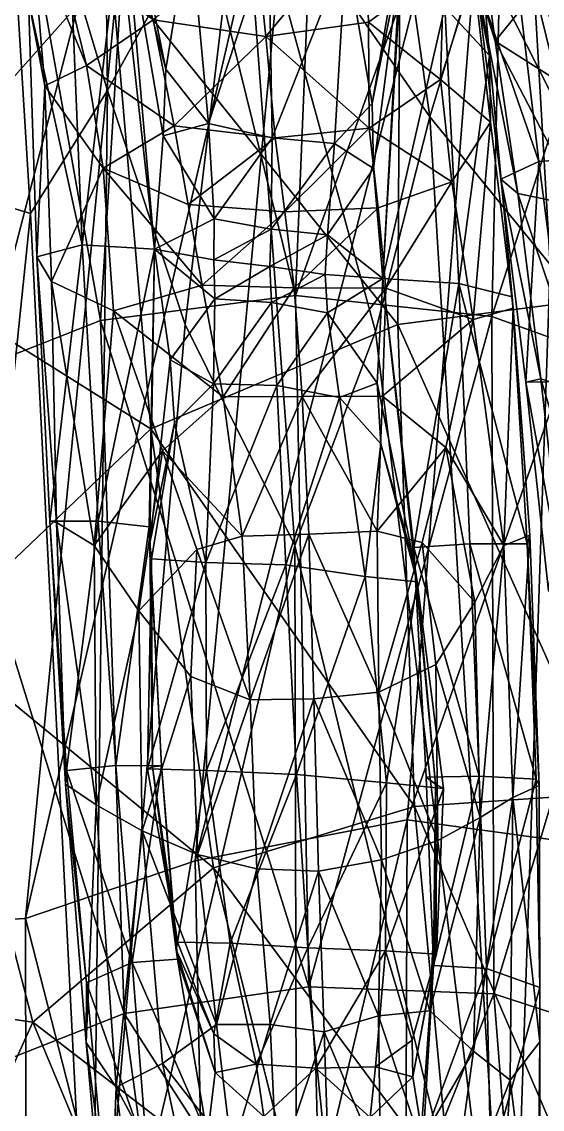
# Model space of a CAD drawing. Extents: x -76 to 76, y -20 to 79.
# Drawn here: x -4.966 to -3.699, y 7.162 to 9.809 of the extents above; entities that cross this region are included whole.
import ezdxf

# ---------------------------------------------------------------- set-up
doc = ezdxf.new("R2010")
doc.units = 0

msp = doc.modelspace()

# ---------------------------------------------------------------- linework, layer by layer
for points in [[(-4.6758, 10.6691, 7.9256), (-5.0403, 10.5749, 7.5936), (-4.774, 9.0815, 8.2781)], [(-4.6758, 10.6691, 7.9256), (-4.774, 9.0815, 8.2781), (-4.2997, 9.1424, 8.4617)], [(-4.2365, 10.6899, 8.1016), (-4.6758, 10.6691, 7.9256), (-4.2997, 9.1424, 8.4617)], [(-3.7874, 10.5748, 8.0402), (-4.2365, 10.6899, 8.1016), (-4.2997, 9.1424, 8.4617)], [(-4.2833, 10.5451, 11.6275), (-3.8091, 10.6488, 11.2158), (-4.5438, 7.7665, 9.8758)], [(-3.8091, 10.6488, 11.2158), (-4.0281, 7.8663, 9.645), (-4.5438, 7.7665, 9.8758)], [(-3.8091, 10.6488, 11.2158), (-3.0903, 10.5414, 10.9072), (-4.0281, 7.8663, 9.645)], [(-5.0403, 10.5749, 7.5936), (-5.1883, 8.9183, 7.9143), (-4.774, 9.0815, 8.2781)], [(-3.8218, 9.0913, 8.4442), (-3.7874, 10.5748, 8.0402), (-4.2997, 9.1424, 8.4617)], [(-3.7874, 10.5748, 8.0402), (-3.8218, 9.0913, 8.4442), (-3.3965, 10.4141, 7.8134)], [(-4.2833, 10.5451, 11.6275), (-4.5438, 7.7665, 9.8758), (-4.9567, 7.6259, 10.0731)], [(-4.6837, 10.4068, 12.0176), (-4.2833, 10.5451, 11.6275), (-4.9567, 7.6259, 10.0731)], [(-3.3193, 10.542, 18.0161), (-4.0428, 10.3559, 17.5687), (-3.4324, 9.1512, 17.9674)], [(-3.0903, 10.5414, 10.9072), (-3.3062, 7.7673, 9.5308), (-4.0281, 7.8663, 9.645)], [(-4.9446, 9.3423, 4.6142), (-5.2098, 9.4224, 4.921), (-5.0159, 10.5044, 4.6169)], [(-4.7569, 9.6411, 4.5134), (-4.9446, 9.3423, 4.6142), (-5.0159, 10.5044, 4.6169)], [(-4.7671, 10.4823, 4.5312), (-4.7569, 9.6411, 4.5134), (-5.0159, 10.5044, 4.6169)], [(-4.7569, 9.6411, 4.5134), (-4.7671, 10.4823, 4.5312), (-4.4285, 10.2396, 4.4965)], [(-5.1816, 10.4102, 12.2618), (-4.6837, 10.4068, 12.0176), (-5.4113, 7.6029, 10.0868)], [(-4.6837, 10.4068, 12.0176), (-4.9567, 7.6259, 10.0731), (-5.4113, 7.6029, 10.0868)], [(-3.8218, 9.0913, 8.4442), (-3.3696, 8.928, 8.2377), (-3.3965, 10.4141, 7.8134)], [(-3.6794, 9.2178, 4.4552), (-3.7445, 10.339, 4.3997), (-3.3534, 10.4089, 4.5674)], [(-4.0898, 10.3994, 4.4105), (-3.9726, 9.5776, 4.4178), (-4.4285, 10.2396, 4.4965)], [(-3.9726, 9.5776, 4.4178), (-4.0898, 10.3994, 4.4105), (-3.7445, 10.339, 4.3997)], [(-4.0428, 10.3559, 17.5687), (-4.7483, 9.9412, 17.0003), (-4.0507, 9.0715, 17.5236)], [(-4.0428, 10.3559, 17.5687), (-4.0507, 9.0715, 17.5236), (-3.4324, 9.1512, 17.9674)], [(-3.6794, 9.2178, 4.4552), (-3.9726, 9.5776, 4.4178), (-3.7445, 10.339, 4.3997)], [(-4.5682, 9.072, 4.4882), (-4.7569, 9.6411, 4.5134), (-4.4285, 10.2396, 4.4965)], [(-4.301, 8.5338, 4.4678), (-4.5682, 9.072, 4.4882), (-4.4285, 10.2396, 4.4965)], [(-3.9726, 9.5776, 4.4178), (-4.1052, 9.0544, 4.4587), (-4.4285, 10.2396, 4.4965)], [(-4.1052, 9.0544, 4.4587), (-4.301, 8.5338, 4.4678), (-4.4285, 10.2396, 4.4965)], [(-3.8275, 9.7269, 0.9328), (-3.9361, 9.8443, 0.6253), (-3.8706, 10.2156, 0.9964)], [(-3.8275, 9.7269, 0.9328), (-3.8706, 10.2156, 0.9964), (-3.8662, 9.9243, 1.5558)], [(-3.7789, 10.0713, 0.6356), (-3.6862, 10.2053, 0.476), (-3.548, 9.4802, 0.414)], [(-5.3548, 9.2595, 16.2104), (-4.7483, 9.9412, 17.0003), (-5.4349, 10.1623, 15.719)], [(-4.7283, 10.0331, 0.5109), (-4.714, 10.0719, 0.4174), (-4.6425, 9.2552, 0.4323)], [(-4.714, 10.0719, 0.4174), (-4.6939, 10.0816, 0.3584), (-4.6151, 9.6934, 0.347)], [(-4.714, 10.0719, 0.4174), (-4.6212, 9.5308, 0.3808), (-4.6425, 9.2552, 0.4323)], [(-4.6212, 9.5308, 0.3808), (-4.714, 10.0719, 0.4174), (-4.6151, 9.6934, 0.347)], [(-4.6939, 10.0816, 0.3584), (-4.557, 10.0518, 0.3026), (-4.6151, 9.6934, 0.347)], [(-4.1315, 10.0633, 2.4642), (-4.397, 10.0139, 2.5602), (-4.3721, 9.7727, 2.4605)], [(-4.122, 9.808, 2.3862), (-4.1315, 10.0633, 2.4642), (-4.3721, 9.7727, 2.4605)], [(-4.122, 9.808, 2.3862), (-3.9386, 9.9424, 2.1187), (-4.1315, 10.0633, 2.4642)], [(-3.7789, 10.0713, 0.6356), (-3.707, 9.4687, 0.5871), (-3.8595, 9.9098, 0.9481)], [(-3.707, 9.4687, 0.5871), (-3.7789, 10.0713, 0.6356), (-3.548, 9.4802, 0.414)], [(-4.8476, 9.976, 0.6702), (-4.7283, 10.0331, 0.5109), (-4.8185, 9.2656, 0.5995)], [(-4.7283, 10.0331, 0.5109), (-4.6425, 9.2552, 0.4323), (-4.8185, 9.2656, 0.5995)], [(-4.557, 10.0518, 0.3026), (-4.511, 9.5609, 0.3092), (-4.6151, 9.6934, 0.347)], [(-4.557, 10.0518, 0.3026), (-4.3644, 10.0093, 0.2707), (-4.511, 9.5609, 0.3092)], [(-3.814, 9.7614, 1.5034), (-3.8525, 10.052, 1.5559), (-3.8595, 9.9098, 0.9481)], [(-3.8525, 10.052, 1.5559), (-3.814, 9.7614, 1.5034), (-3.716, 9.8821, 2.0787)], [(-4.9099, 9.6527, 1.5412), (-4.9409, 10.0274, 1.6189), (-4.9491, 9.862, 0.984)], [(-4.9409, 10.0274, 1.6189), (-4.9099, 9.6527, 1.5412), (-4.8085, 9.7019, 2.1376)], [(-4.9409, 10.0274, 1.6189), (-4.8085, 9.7019, 2.1376), (-4.8755, 9.9771, 2.1618)], [(-4.6455, 9.8137, 2.4088), (-4.3721, 9.7727, 2.4605), (-4.397, 10.0139, 2.5602)], [(-4.3644, 10.0093, 0.2707), (-4.3563, 9.5261, 0.288), (-4.511, 9.5609, 0.3092)], [(-4.3644, 10.0093, 0.2707), (-4.1772, 9.9811, 0.2834), (-4.3563, 9.5261, 0.288)], [(-4.1772, 9.9811, 0.2834), (-4.2044, 9.5122, 0.2955), (-4.3563, 9.5261, 0.288)], [(-4.2044, 9.5122, 0.2955), (-4.1772, 9.9811, 0.2834), (-4.1133, 9.6094, 0.3232)], [(-4.1772, 9.9811, 0.2834), (-4.052, 9.9626, 0.3252), (-4.1133, 9.6094, 0.3232)], [(-4.8476, 9.976, 0.6702), (-4.8185, 9.2656, 0.5995), (-4.9491, 9.862, 0.984)], [(-4.6455, 9.8137, 2.4088), (-4.8755, 9.9771, 2.1618), (-4.8085, 9.7019, 2.1376)], [(-4.052, 9.9626, 0.3252), (-4.0452, 9.9495, 0.3808), (-4.1133, 9.6094, 0.3232)], [(-4.7483, 9.9412, 17.0003), (-5.3548, 9.2595, 16.2104), (-4.6517, 8.8181, 17.0413)], [(-4.7483, 9.9412, 17.0003), (-4.6517, 8.8181, 17.0413), (-4.0507, 9.0715, 17.5236)], [(-3.9386, 9.9424, 2.1187), (-4.122, 9.808, 2.3862), (-3.9469, 9.6682, 2.0865)], [(-4.0452, 9.9495, 0.3808), (-4.1096, 9.4515, 0.357), (-4.1133, 9.6094, 0.3232)], [(-4.1096, 9.4515, 0.357), (-4.0452, 9.9495, 0.3808), (-4.0869, 9.1842, 0.4093)], [(-4.0452, 9.9495, 0.3808), (-4.0442, 9.9179, 0.4731), (-4.0869, 9.1842, 0.4093)], [(-3.9386, 9.9424, 2.1187), (-3.9469, 9.6682, 2.0865), (-3.8662, 9.9243, 1.5558)], [(-4.0442, 9.9179, 0.4731), (-3.9361, 9.8443, 0.6253), (-4.0869, 9.1842, 0.4093)], [(-3.825, 9.5642, 1.4914), (-3.8662, 9.9243, 1.5558), (-3.9469, 9.6682, 2.0865)], [(-3.825, 9.5642, 1.4914), (-3.8275, 9.7269, 0.9328), (-3.8662, 9.9243, 1.5558)], [(-3.814, 9.7614, 1.5034), (-3.8595, 9.9098, 0.9481), (-3.7581, 9.3903, 1.3968)], [(-3.8595, 9.9098, 0.9481), (-3.8, 9.4254, 0.8769), (-3.7581, 9.3903, 1.3968)], [(-3.707, 9.4687, 0.5871), (-3.8, 9.4254, 0.8769), (-3.8595, 9.9098, 0.9481)], [(-3.814, 9.7614, 1.5034), (-3.6628, 9.6658, 2.0233), (-3.716, 9.8821, 2.0787)], [(-3.4913, 9.8602, 2.3089), (-3.716, 9.8821, 2.0787), (-3.6628, 9.6658, 2.0233)], [(-4.9099, 9.6527, 1.5412), (-4.9491, 9.862, 0.984), (-4.9291, 9.2366, 0.8861)], [(-4.8185, 9.2656, 0.5995), (-4.9291, 9.2366, 0.8861), (-4.9491, 9.862, 0.984)], [(-3.9361, 9.8443, 0.6253), (-3.9022, 9.1716, 0.569), (-4.0869, 9.1842, 0.4093)], [(-3.9361, 9.8443, 0.6253), (-3.8275, 9.7269, 0.9328), (-3.9022, 9.1716, 0.569)], [(-4.5947, 9.5557, 2.3575), (-4.6455, 9.8137, 2.4088), (-4.8085, 9.7019, 2.1376)], [(-4.6455, 9.8137, 2.4088), (-4.5947, 9.5557, 2.3575), (-4.3721, 9.7727, 2.4605)], [(-4.122, 9.808, 2.3862), (-4.3721, 9.7727, 2.4605), (-4.1204, 9.5493, 2.3292)], [(-4.122, 9.808, 2.3862), (-4.1204, 9.5493, 2.3292), (-3.9469, 9.6682, 2.0865)], [(-4.5947, 9.5557, 2.3575), (-4.3489, 9.5258, 2.3856), (-4.3721, 9.7727, 2.4605)], [(-4.3721, 9.7727, 2.4605), (-4.3489, 9.5258, 2.3856), (-4.1204, 9.5493, 2.3292)], [(-3.814, 9.7614, 1.5034), (-3.7581, 9.3903, 1.3968), (-3.6034, 9.3581, 1.9782)], [(-3.6628, 9.6658, 2.0233), (-3.814, 9.7614, 1.5034), (-3.6034, 9.3581, 1.9782)], [(-3.8275, 9.7269, 0.9328), (-3.7722, 9.139, 0.8526), (-3.9022, 9.1716, 0.569)], [(-3.825, 9.5642, 1.4914), (-3.7699, 9.1114, 1.3796), (-3.8275, 9.7269, 0.9328)], [(-3.7699, 9.1114, 1.3796), (-3.7722, 9.139, 0.8526), (-3.8275, 9.7269, 0.9328)], [(-4.9099, 9.6527, 1.5412), (-4.7678, 9.4521, 2.0654), (-4.8085, 9.7019, 2.1376)], [(-4.5947, 9.5557, 2.3575), (-4.8085, 9.7019, 2.1376), (-4.7678, 9.4521, 2.0654)], [(-4.6212, 9.5308, 0.3808), (-4.6151, 9.6934, 0.347), (-4.511, 9.5609, 0.3092)], [(-3.9187, 9.4193, 2.0251), (-3.9469, 9.6682, 2.0865), (-4.1204, 9.5493, 2.3292)], [(-3.9187, 9.4193, 2.0251), (-3.825, 9.5642, 1.4914), (-3.9469, 9.6682, 2.0865)], [(-4.9446, 9.3423, 4.6142), (-4.7569, 9.6411, 4.5134), (-4.7958, 6.424, 4.9905)], [(-4.8931, 9.1766, 1.4101), (-4.9099, 9.6527, 1.5412), (-4.9291, 9.2366, 0.8861)], [(-4.9099, 9.6527, 1.5412), (-4.8931, 9.1766, 1.4101), (-4.7678, 9.4521, 2.0654)], [(-4.7569, 9.6411, 4.5134), (-4.5682, 9.072, 4.4882), (-4.7958, 6.424, 4.9905)], [(-4.2044, 9.5122, 0.2955), (-4.1133, 9.6094, 0.3232), (-4.1096, 9.4515, 0.357)], [(-4.5606, 9.3641, 2.2803), (-4.5947, 9.5557, 2.3575), (-4.7678, 9.4521, 2.0654)], [(-4.4971, 9.3292, 0.3501), (-4.6212, 9.5308, 0.3808), (-4.511, 9.5609, 0.3092)], [(-4.5947, 9.5557, 2.3575), (-4.5606, 9.3641, 2.2803), (-4.3489, 9.5258, 2.3856)], [(-4.4971, 9.3292, 0.3501), (-4.511, 9.5609, 0.3092), (-4.3563, 9.5261, 0.288)], [(-4.1052, 9.0544, 4.4587), (-3.9726, 9.5776, 4.4178), (-3.7762, 6.3697, 4.9731)], [(-3.9726, 9.5776, 4.4178), (-3.6794, 9.2178, 4.4552), (-3.7762, 6.3697, 4.9731)], [(-3.825, 9.5642, 1.4914), (-3.9187, 9.4193, 2.0251), (-3.8671, 9.084, 1.9792)], [(-3.7699, 9.1114, 1.3796), (-3.825, 9.5642, 1.4914), (-3.8671, 9.084, 1.9792)], [(-4.6212, 9.5308, 0.3808), (-4.4971, 9.3292, 0.3501), (-4.6425, 9.2552, 0.4323)], [(-4.1204, 9.5493, 2.3292), (-4.3489, 9.5258, 2.3856), (-4.3252, 9.3461, 2.3049)], [(-4.0983, 9.3556, 2.258), (-4.1204, 9.5493, 2.3292), (-4.3252, 9.3461, 2.3049)], [(-4.0983, 9.3556, 2.258), (-3.9187, 9.4193, 2.0251), (-4.1204, 9.5493, 2.3292)], [(-4.5606, 9.3641, 2.2803), (-4.3252, 9.3461, 2.3049), (-4.3489, 9.5258, 2.3856)], [(-4.3584, 9.3035, 0.3333), (-4.4971, 9.3292, 0.3501), (-4.3563, 9.5261, 0.288)], [(-4.3584, 9.3035, 0.3333), (-4.3563, 9.5261, 0.288), (-4.2044, 9.5122, 0.2955)], [(-4.2216, 9.2902, 0.3384), (-4.3584, 9.3035, 0.3333), (-4.2044, 9.5122, 0.2955)], [(-4.2216, 9.2902, 0.3384), (-4.2044, 9.5122, 0.2955), (-4.1096, 9.4515, 0.357)], [(-3.6382, 8.9328, 0.5377), (-3.707, 9.4687, 0.5871), (-3.548, 9.4802, 0.414)], [(-4.8931, 9.1766, 1.4101), (-4.7428, 9.1047, 2.002), (-4.7678, 9.4521, 2.0654)], [(-4.5606, 9.3641, 2.2803), (-4.7678, 9.4521, 2.0654), (-4.5265, 9.1678, 2.2277)], [(-4.7678, 9.4521, 2.0654), (-4.7428, 9.1047, 2.002), (-4.5265, 9.1678, 2.2277)], [(-4.2216, 9.2902, 0.3384), (-4.1096, 9.4515, 0.357), (-4.0869, 9.1842, 0.4093)], [(-3.7391, 8.9316, 0.7849), (-3.8, 9.4254, 0.8769), (-3.707, 9.4687, 0.5871)], [(-3.6382, 8.9328, 0.5377), (-3.7391, 8.9316, 0.7849), (-3.707, 9.4687, 0.5871)], [(-5.2098, 9.4224, 4.921), (-4.9446, 9.3423, 4.6142), (-5.229, 6.5908, 5.3495)], [(-3.7028, 8.9396, 1.2017), (-3.7581, 9.3903, 1.3968), (-3.8, 9.4254, 0.8769)], [(-3.7391, 8.9316, 0.7849), (-3.7028, 8.9396, 1.2017), (-3.8, 9.4254, 0.8769)], [(-4.0983, 9.3556, 2.258), (-4.0795, 9.1603, 2.2139), (-3.9187, 9.4193, 2.0251)], [(-4.0795, 9.1603, 2.2139), (-3.8671, 9.084, 1.9792), (-3.9187, 9.4193, 2.0251)], [(-3.7028, 8.9396, 1.2017), (-3.595, 8.9033, 1.6207), (-3.7581, 9.3903, 1.3968)], [(-3.595, 8.9033, 1.6207), (-3.6034, 9.3581, 1.9782), (-3.7581, 9.3903, 1.3968)], [(-4.5606, 9.3641, 2.2803), (-4.5265, 9.1678, 2.2277), (-4.3252, 9.3461, 2.3049)], [(-4.5265, 9.1678, 2.2277), (-4.3026, 9.1607, 2.2539), (-4.3252, 9.3461, 2.3049)], [(-4.0983, 9.3556, 2.258), (-4.3252, 9.3461, 2.3049), (-4.3026, 9.1607, 2.2539)], [(-4.0795, 9.1603, 2.2139), (-4.0983, 9.3556, 2.258), (-4.3026, 9.1607, 2.2539)], [(-4.9446, 9.3423, 4.6142), (-4.7958, 6.424, 4.9905), (-5.229, 6.5908, 5.3495)], [(-4.4971, 9.3292, 0.3501), (-4.4979, 9.2294, 0.3714), (-4.6425, 9.2552, 0.4323)], [(-4.4971, 9.3292, 0.3501), (-4.3584, 9.3035, 0.3333), (-4.4979, 9.2294, 0.3714)], [(-4.3584, 9.3035, 0.3333), (-4.3619, 9.2129, 0.3558), (-4.4979, 9.2294, 0.3714)], [(-4.3584, 9.3035, 0.3333), (-4.2216, 9.2902, 0.3384), (-4.3619, 9.2129, 0.3558)], [(-4.2216, 9.2902, 0.3384), (-4.2277, 9.1934, 0.3601), (-4.3619, 9.2129, 0.3558)], [(-4.2277, 9.1934, 0.3601), (-4.2216, 9.2902, 0.3384), (-4.0869, 9.1842, 0.4093)], [(-4.8976, 8.5935, 0.7856), (-4.9291, 9.2366, 0.8861), (-4.8185, 9.2656, 0.5995)], [(-4.7795, 8.5935, 0.5372), (-4.8976, 8.5935, 0.7856), (-4.8185, 9.2656, 0.5995)], [(-4.7795, 8.5935, 0.5372), (-4.8185, 9.2656, 0.5995), (-4.6425, 9.2552, 0.4323)], [(-5.3548, 9.2595, 16.2104), (-5.1826, 8.3105, 16.3967), (-4.6517, 8.8181, 17.0413)], [(-4.6556, 8.5792, 0.4001), (-4.7795, 8.5935, 0.5372), (-4.6425, 9.2552, 0.4323)], [(-4.6539, 8.5397, 0.3001), (-4.6556, 8.5792, 0.4001), (-4.6425, 9.2552, 0.4323)], [(-4.6046, 8.9857, 0.3267), (-4.6539, 8.5397, 0.3001), (-4.6425, 9.2552, 0.4323)], [(-4.4956, 9.1343, 0.3192), (-4.6046, 8.9857, 0.3267), (-4.6425, 9.2552, 0.4323)], [(-4.4979, 9.2294, 0.3714), (-4.4956, 9.1343, 0.3192), (-4.6425, 9.2552, 0.4323)], [(-4.8815, 8.5903, 1.219), (-4.8931, 9.1766, 1.4101), (-4.9291, 9.2366, 0.8861)], [(-4.8976, 8.5935, 0.7856), (-4.8815, 8.5903, 1.219), (-4.9291, 9.2366, 0.8861)], [(-4.4956, 9.1343, 0.3192), (-4.4979, 9.2294, 0.3714), (-4.3619, 9.2129, 0.3558)], [(-4.3577, 9.1257, 0.3043), (-4.4956, 9.1343, 0.3192), (-4.3619, 9.2129, 0.3558)], [(-4.3577, 9.1257, 0.3043), (-4.3619, 9.2129, 0.3558), (-4.2277, 9.1934, 0.3601)], [(-3.6794, 9.2178, 4.4552), (-3.2865, 9.1785, 4.6674), (-3.7762, 6.3697, 4.9731)], [(-4.2216, 9.1, 0.3087), (-4.3577, 9.1257, 0.3043), (-4.2277, 9.1934, 0.3601)], [(-4.2216, 9.1, 0.3087), (-4.2277, 9.1934, 0.3601), (-4.0869, 9.1842, 0.4093)], [(-4.8815, 8.5903, 1.219), (-4.7897, 8.5339, 1.658), (-4.8931, 9.1766, 1.4101)], [(-4.7897, 8.5339, 1.658), (-4.7428, 9.1047, 2.002), (-4.8931, 9.1766, 1.4101)], [(-4.4757, 8.8956, 2.2501), (-4.5265, 9.1678, 2.2277), (-4.7428, 9.1047, 2.002)], [(-4.5265, 9.1678, 2.2277), (-4.4757, 8.8956, 2.2501), (-4.3026, 9.1607, 2.2539)], [(-4.4757, 8.8956, 2.2501), (-4.2829, 8.8968, 2.2681), (-4.3026, 9.1607, 2.2539)], [(-4.0795, 9.1603, 2.2139), (-4.3026, 9.1607, 2.2539), (-4.2829, 8.8968, 2.2681)], [(-4.0877, 8.8975, 2.2378), (-4.0795, 9.1603, 2.2139), (-4.2829, 8.8968, 2.2681)], [(-4.101, 8.9288, 0.3095), (-4.2216, 9.1, 0.3087), (-4.0869, 9.1842, 0.4093)], [(-4.0094, 8.4838, 0.2839), (-4.101, 8.9288, 0.3095), (-4.0869, 9.1842, 0.4093)], [(-4.0795, 9.1603, 2.2139), (-4.0877, 8.8975, 2.2378), (-3.8671, 9.084, 1.9792)], [(-4.0116, 8.5293, 0.3827), (-4.0869, 9.1842, 0.4093), (-3.9022, 9.1716, 0.569)], [(-4.0116, 8.5293, 0.3827), (-4.0094, 8.4838, 0.2839), (-4.0869, 9.1842, 0.4093)], [(-3.875, 8.538, 0.5177), (-4.0116, 8.5293, 0.3827), (-3.9022, 9.1716, 0.569)], [(-3.875, 8.538, 0.5177), (-3.9022, 9.1716, 0.569), (-3.7355, 8.5384, 0.7654)], [(-3.9022, 9.1716, 0.569), (-3.7722, 9.139, 0.8526), (-3.7355, 8.5384, 0.7654)], [(-3.2865, 9.1785, 4.6674), (-3.2699, 6.3904, 5.249), (-3.7762, 6.3697, 4.9731)], [(-4.2997, 9.1424, 8.4617), (-4.774, 9.0815, 8.2781), (-4.2671, 7.4595, 8.6597)], [(-4.4956, 9.1343, 0.3192), (-4.4994, 8.9275, 0.239), (-4.6046, 8.9857, 0.3267)], [(-4.4956, 9.1343, 0.3192), (-4.3577, 9.1257, 0.3043), (-4.4994, 8.9275, 0.239)], [(-3.8218, 9.0913, 8.4442), (-4.2997, 9.1424, 8.4617), (-4.2671, 7.4595, 8.6597)], [(-3.541, 7.9302, 17.4995), (-3.4324, 9.1512, 17.9674), (-4.0507, 9.0715, 17.5236)], [(-3.7292, 8.5591, 1.202), (-3.7355, 8.5384, 0.7654), (-3.7722, 9.139, 0.8526)], [(-3.7699, 9.1114, 1.3796), (-3.7292, 8.5591, 1.202), (-3.7722, 9.139, 0.8526)], [(-4.3577, 9.1257, 0.3043), (-4.3451, 8.9232, 0.2223), (-4.4994, 8.9275, 0.239)], [(-4.3577, 9.1257, 0.3043), (-4.2216, 9.1, 0.3087), (-4.3451, 8.9232, 0.2223)], [(-3.7699, 9.1114, 1.3796), (-3.8671, 9.084, 1.9792), (-3.7928, 8.5336, 1.6423)], [(-3.7292, 8.5591, 1.202), (-3.7699, 9.1114, 1.3796), (-3.7928, 8.5336, 1.6423)], [(-4.774, 9.0815, 8.2781), (-5.1883, 8.9183, 7.9143), (-4.7161, 7.3953, 8.5288)], [(-4.6228, 8.7646, 2.1472), (-4.7428, 9.1047, 2.002), (-4.7897, 8.5339, 1.658)], [(-4.774, 9.0815, 8.2781), (-4.7161, 7.3953, 8.5288), (-4.2671, 7.4595, 8.6597)], [(-4.6228, 8.7646, 2.1472), (-4.4757, 8.8956, 2.2501), (-4.7428, 9.1047, 2.002)], [(-4.2216, 9.1, 0.3087), (-4.1927, 8.8938, 0.2297), (-4.3451, 8.9232, 0.2223)], [(-3.8168, 7.443, 8.6813), (-3.8218, 9.0913, 8.4442), (-4.2671, 7.4595, 8.6597)], [(-4.2216, 9.1, 0.3087), (-4.101, 8.9288, 0.3095), (-4.1927, 8.8938, 0.2297)], [(-4.0877, 8.8975, 2.2378), (-3.9334, 8.7722, 2.1264), (-3.8671, 9.084, 1.9792)], [(-3.7928, 8.5336, 1.6423), (-3.8671, 9.084, 1.9792), (-3.9334, 8.7722, 2.1264)], [(-3.8218, 9.0913, 8.4442), (-3.8168, 7.443, 8.6813), (-3.3696, 8.928, 8.2377)], [(-4.5682, 9.072, 4.4882), (-4.301, 8.5338, 4.4678), (-4.7958, 6.424, 4.9905)], [(-4.0101, 7.899, 17.1684), (-4.0507, 9.0715, 17.5236), (-4.6517, 8.8181, 17.0413)], [(-4.301, 8.5338, 4.4678), (-4.1052, 9.0544, 4.4587), (-3.7762, 6.3697, 4.9731)], [(-4.0101, 7.899, 17.1684), (-3.541, 7.9302, 17.4995), (-4.0507, 9.0715, 17.5236)], [(-4.6539, 8.5397, 0.3001), (-4.6046, 8.9857, 0.3267), (-4.5941, 8.8326, 0.2646)], [(-4.4994, 8.9275, 0.239), (-4.5941, 8.8326, 0.2646), (-4.6046, 8.9857, 0.3267)], [(-4.4994, 8.9275, 0.239), (-4.518, 8.4926, 0.1763), (-4.5941, 8.8326, 0.2646)], [(-4.518, 8.4926, 0.1763), (-4.4994, 8.9275, 0.239), (-4.3451, 8.9232, 0.2223)], [(-4.3234, 8.4867, 0.153), (-4.518, 8.4926, 0.1763), (-4.3451, 8.9232, 0.2223)], [(-4.3234, 8.4867, 0.153), (-4.3451, 8.9232, 0.2223), (-4.1927, 8.8938, 0.2297)], [(-4.101, 8.9288, 0.3095), (-4.0921, 8.7811, 0.2505), (-4.1927, 8.8938, 0.2297)], [(-4.101, 8.9288, 0.3095), (-4.0094, 8.4838, 0.2839), (-4.0921, 8.7811, 0.2505)], [(-3.8168, 7.443, 8.6813), (-3.3665, 7.2958, 8.5429), (-3.3696, 8.928, 8.2377)], [(-3.7028, 8.9396, 1.2017), (-3.7391, 8.9316, 0.7849), (-3.6414, 8.3988, 1.0531)], [(-3.7391, 8.9316, 0.7849), (-3.6382, 8.9328, 0.5377), (-3.6837, 8.4237, 0.7172)], [(-3.7391, 8.9316, 0.7849), (-3.6837, 8.4237, 0.7172), (-3.6414, 8.3988, 1.0531)], [(-3.7028, 8.9396, 1.2017), (-3.6414, 8.3988, 1.0531), (-3.5293, 8.3595, 1.4101)], [(-3.595, 8.9033, 1.6207), (-3.7028, 8.9396, 1.2017), (-3.5293, 8.3595, 1.4101)], [(-5.1883, 8.9183, 7.9143), (-5.1372, 7.2292, 8.2525), (-4.7161, 7.3953, 8.5288)], [(-4.4757, 8.8956, 2.2501), (-4.6228, 8.7646, 2.1472), (-4.4296, 8.5563, 2.2462)], [(-4.4757, 8.8956, 2.2501), (-4.4296, 8.5563, 2.2462), (-4.2829, 8.8968, 2.2681)], [(-4.4296, 8.5563, 2.2462), (-4.2667, 8.5612, 2.254), (-4.2829, 8.8968, 2.2681)], [(-4.1302, 8.4588, 0.1684), (-4.3234, 8.4867, 0.153), (-4.1927, 8.8938, 0.2297)], [(-4.0877, 8.8975, 2.2378), (-4.2829, 8.8968, 2.2681), (-4.1007, 8.569, 2.2321)], [(-4.2829, 8.8968, 2.2681), (-4.2667, 8.5612, 2.254), (-4.1007, 8.569, 2.2321)], [(-4.1302, 8.4588, 0.1684), (-4.1927, 8.8938, 0.2297), (-4.0921, 8.7811, 0.2505)], [(-4.0877, 8.8975, 2.2378), (-4.1007, 8.569, 2.2321), (-3.9334, 8.7722, 2.1264)], [(-4.4988, 7.7497, 16.8358), (-4.6517, 8.8181, 17.0413), (-5.1826, 8.3105, 16.3967)], [(-4.6497, 8.5019, 0.2285), (-4.6539, 8.5397, 0.3001), (-4.5941, 8.8326, 0.2646)], [(-4.4988, 7.7497, 16.8358), (-4.0101, 7.899, 17.1684), (-4.6517, 8.8181, 17.0413)], [(-4.518, 8.4926, 0.1763), (-4.6497, 8.5019, 0.2285), (-4.5941, 8.8326, 0.2646)], [(-4.6806, 8.3746, 1.9227), (-4.6228, 8.7646, 2.1472), (-4.7897, 8.5339, 1.658)], [(-4.6228, 8.7646, 2.1472), (-4.6806, 8.3746, 1.9227), (-4.5399, 8.524, 2.1694)], [(-4.6228, 8.7646, 2.1472), (-4.5399, 8.524, 2.1694), (-4.4296, 8.5563, 2.2462)], [(-4.0038, 8.4456, 0.2147), (-4.1302, 8.4588, 0.1684), (-4.0921, 8.7811, 0.2505)], [(-4.1007, 8.569, 2.2321), (-3.9914, 8.5412, 2.1483), (-3.9334, 8.7722, 2.1264)], [(-4.0094, 8.4838, 0.2839), (-4.0038, 8.4456, 0.2147), (-4.0921, 8.7811, 0.2505)], [(-3.8632, 8.3958, 1.9011), (-3.9334, 8.7722, 2.1264), (-3.9914, 8.5412, 2.1483)], [(-3.8632, 8.3958, 1.9011), (-3.7928, 8.5336, 1.6423), (-3.9334, 8.7722, 2.1264)], [(-4.8815, 8.5903, 1.219), (-4.8976, 8.5935, 0.7856), (-4.8589, 7.9532, 1.0665)], [(-4.8976, 8.5935, 0.7856), (-4.8565, 7.9866, 0.7105), (-4.8589, 7.9532, 1.0665)], [(-4.8976, 8.5935, 0.7856), (-4.7795, 8.5935, 0.5372), (-4.8565, 7.9866, 0.7105)], [(-4.8815, 8.5903, 1.219), (-4.8589, 7.9532, 1.0665), (-4.7843, 7.9028, 1.4436)], [(-4.7897, 8.5339, 1.658), (-4.8815, 8.5903, 1.219), (-4.7843, 7.9028, 1.4436)], [(-4.7795, 8.5935, 0.5372), (-4.7369, 7.9984, 0.493), (-4.8565, 7.9866, 0.7105)], [(-4.7795, 8.5935, 0.5372), (-4.6556, 8.5792, 0.4001), (-4.7369, 7.9984, 0.493)], [(-4.6556, 8.5792, 0.4001), (-4.6255, 7.9981, 0.3628), (-4.7369, 7.9984, 0.493)], [(-4.6556, 8.5792, 0.4001), (-4.6539, 8.5397, 0.3001), (-4.6255, 7.9981, 0.3628)], [(-4.4095, 8.1584, 2.1147), (-4.4296, 8.5563, 2.2462), (-4.5399, 8.524, 2.1694)], [(-4.4296, 8.5563, 2.2462), (-4.4095, 8.1584, 2.1147), (-4.2667, 8.5612, 2.254)], [(-4.4095, 8.1584, 2.1147), (-4.2546, 8.1604, 2.118), (-4.2667, 8.5612, 2.254)], [(-4.0966, 8.1773, 2.0991), (-4.1007, 8.569, 2.2321), (-4.2667, 8.5612, 2.254)], [(-4.2546, 8.1604, 2.118), (-4.0966, 8.1773, 2.0991), (-4.2667, 8.5612, 2.254)], [(-4.1007, 8.569, 2.2321), (-4.0966, 8.1773, 2.0991), (-3.9914, 8.5412, 2.1483)], [(-3.7292, 8.5591, 1.202), (-3.7928, 8.5336, 1.6423), (-3.771, 7.9207, 1.4375)], [(-3.7063, 7.9497, 1.0608), (-3.7292, 8.5591, 1.202), (-3.771, 7.9207, 1.4375)], [(-3.7292, 8.5591, 1.202), (-3.7063, 7.9497, 1.0608), (-3.7355, 8.5384, 0.7654)], [(-4.301, 8.5338, 4.4678), (-4.2955, 6.1382, 4.9474), (-4.7958, 6.424, 4.9905)], [(-4.6806, 8.3746, 1.9227), (-4.7897, 8.5339, 1.658), (-4.7843, 7.9028, 1.4436)], [(-4.6806, 8.3746, 1.9227), (-4.5539, 8.2152, 2.0595), (-4.5399, 8.524, 2.1694)], [(-4.6539, 8.5397, 0.3001), (-4.6497, 8.5019, 0.2285), (-4.6476, 7.995, 0.2687)], [(-4.6539, 8.5397, 0.3001), (-4.6476, 7.995, 0.2687), (-4.6255, 7.9981, 0.3628)], [(-4.5539, 8.2152, 2.0595), (-4.4095, 8.1584, 2.1147), (-4.5399, 8.524, 2.1694)], [(-4.2955, 6.1382, 4.9474), (-4.301, 8.5338, 4.4678), (-3.7762, 6.3697, 4.9731)], [(-4.0966, 8.1773, 2.0991), (-3.9584, 8.2441, 2.0346), (-3.9914, 8.5412, 2.1483)], [(-3.875, 8.538, 0.5177), (-3.8529, 7.9726, 0.4824), (-4.0116, 8.5293, 0.3827)], [(-4.0094, 8.4838, 0.2839), (-4.0116, 8.5293, 0.3827), (-3.9815, 7.9698, 0.3522)], [(-3.8529, 7.9726, 0.4824), (-3.9815, 7.9698, 0.3522), (-4.0116, 8.5293, 0.3827)], [(-3.9584, 8.2441, 2.0346), (-3.8632, 8.3958, 1.9011), (-3.9914, 8.5412, 2.1483)], [(-3.875, 8.538, 0.5177), (-3.7355, 8.5384, 0.7654), (-3.7141, 7.9649, 0.7011)], [(-3.8529, 7.9726, 0.4824), (-3.875, 8.538, 0.5177), (-3.7141, 7.9649, 0.7011)], [(-3.8632, 8.3958, 1.9011), (-3.85, 7.8717, 1.7069), (-3.7928, 8.5336, 1.6423)], [(-3.85, 7.8717, 1.7069), (-3.771, 7.9207, 1.4375), (-3.7928, 8.5336, 1.6423)], [(-3.7063, 7.9497, 1.0608), (-3.7141, 7.9649, 0.7011), (-3.7355, 8.5384, 0.7654)], [(-4.6497, 8.5019, 0.2285), (-4.6593, 7.9906, 0.199), (-4.6476, 7.995, 0.2687)], [(-4.6497, 8.5019, 0.2285), (-4.518, 8.4926, 0.1763), (-4.6593, 7.9906, 0.199)], [(-4.518, 8.4926, 0.1763), (-4.5163, 7.9865, 0.1415), (-4.6593, 7.9906, 0.199)], [(-4.518, 8.4926, 0.1763), (-4.3234, 8.4867, 0.153), (-4.5163, 7.9865, 0.1415)], [(-4.3234, 8.4867, 0.153), (-4.2967, 7.977, 0.1144), (-4.5163, 7.9865, 0.1415)], [(-4.3234, 8.4867, 0.153), (-4.1302, 8.4588, 0.1684), (-4.2967, 7.977, 0.1144)], [(-4.0094, 8.4838, 0.2839), (-3.9588, 7.9533, 0.2578), (-4.0038, 8.4456, 0.2147)], [(-3.9588, 7.9533, 0.2578), (-4.0094, 8.4838, 0.2839), (-3.9815, 7.9698, 0.3522)], [(-4.1302, 8.4588, 0.1684), (-4.0782, 7.9563, 0.1358), (-4.2967, 7.977, 0.1144)], [(-4.1302, 8.4588, 0.1684), (-4.0038, 8.4456, 0.2147), (-4.0782, 7.9563, 0.1358)], [(-4.0038, 8.4456, 0.2147), (-3.9395, 7.9424, 0.1891), (-4.0782, 7.9563, 0.1358)], [(-3.9588, 7.9533, 0.2578), (-3.9395, 7.9424, 0.1891), (-4.0038, 8.4456, 0.2147)], [(-3.8632, 8.3958, 1.9011), (-3.9584, 8.2441, 2.0346), (-3.85, 7.8717, 1.7069)], [(-4.6728, 7.8396, 1.724), (-4.6806, 8.3746, 1.9227), (-4.7843, 7.9028, 1.4436)], [(-4.6806, 8.3746, 1.9227), (-4.6728, 7.8396, 1.724), (-4.5539, 8.2152, 2.0595)], [(-4.9389, 7.3736, 16.3679), (-5.1826, 8.3105, 16.3967), (-5.5905, 7.4681, 15.4664)], [(-4.9389, 7.3736, 16.3679), (-4.4988, 7.7497, 16.8358), (-5.1826, 8.3105, 16.3967)], [(-3.9584, 8.2441, 2.0346), (-4.0966, 8.1773, 2.0991), (-3.9531, 7.8164, 1.876)], [(-3.9584, 8.2441, 2.0346), (-3.9531, 7.8164, 1.876), (-3.85, 7.8717, 1.7069)], [(-4.6728, 7.8396, 1.724), (-4.5382, 7.7819, 1.9011), (-4.5539, 8.2152, 2.0595)], [(-4.4095, 8.1584, 2.1147), (-4.5539, 8.2152, 2.0595), (-4.5382, 7.7819, 1.9011)], [(-4.3939, 7.7473, 1.9685), (-4.4095, 8.1584, 2.1147), (-4.5382, 7.7819, 1.9011)], [(-4.4095, 8.1584, 2.1147), (-4.3939, 7.7473, 1.9685), (-4.2546, 8.1604, 2.118)], [(-4.3939, 7.7473, 1.9685), (-4.2434, 7.7412, 1.9705), (-4.2546, 8.1604, 2.118)], [(-4.0966, 8.1773, 2.0991), (-4.2546, 8.1604, 2.118), (-4.0904, 7.7686, 1.9518)], [(-4.2546, 8.1604, 2.118), (-4.2434, 7.7412, 1.9705), (-4.0904, 7.7686, 1.9518)], [(-4.0966, 8.1773, 2.0991), (-4.0904, 7.7686, 1.9518), (-3.9531, 7.8164, 1.876)], [(-4.7369, 7.9984, 0.493), (-4.6968, 7.5189, 0.4763), (-4.8565, 7.9866, 0.7105)], [(-4.6968, 7.5189, 0.4763), (-4.7369, 7.9984, 0.493), (-4.6255, 7.9981, 0.3628)], [(-4.587, 7.5276, 0.3535), (-4.6968, 7.5189, 0.4763), (-4.6255, 7.9981, 0.3628)], [(-4.6476, 7.995, 0.2687), (-4.6593, 7.9906, 0.199), (-4.5866, 7.5687, 0.1943)], [(-4.6476, 7.995, 0.2687), (-4.5898, 7.55, 0.2617), (-4.6255, 7.9981, 0.3628)], [(-4.5898, 7.55, 0.2617), (-4.6476, 7.995, 0.2687), (-4.5866, 7.5687, 0.1943)], [(-4.5898, 7.55, 0.2617), (-4.587, 7.5276, 0.3535), (-4.6255, 7.9981, 0.3628)], [(-4.8589, 7.9532, 1.0665), (-4.8565, 7.9866, 0.7105), (-4.8079, 7.4694, 0.6891)], [(-4.6968, 7.5189, 0.4763), (-4.8079, 7.4694, 0.6891), (-4.8565, 7.9866, 0.7105)], [(-4.5866, 7.5687, 0.1943), (-4.6593, 7.9906, 0.199), (-4.5163, 7.9865, 0.1415)], [(-4.4589, 7.5661, 0.1451), (-4.5866, 7.5687, 0.1943), (-4.5163, 7.9865, 0.1415)], [(-4.4589, 7.5661, 0.1451), (-4.5163, 7.9865, 0.1415), (-4.2967, 7.977, 0.1144)], [(-4.2693, 7.5549, 0.1244), (-4.4589, 7.5661, 0.1451), (-4.2967, 7.977, 0.1144)], [(-4.2693, 7.5549, 0.1244), (-4.2967, 7.977, 0.1144), (-4.0782, 7.9563, 0.1358)], [(-3.9634, 7.5116, 0.3503), (-3.9815, 7.9698, 0.3522), (-3.8529, 7.9726, 0.4824)], [(-3.9588, 7.9533, 0.2578), (-3.9815, 7.9698, 0.3522), (-3.9634, 7.5116, 0.3503)], [(-3.8346, 7.5048, 0.4739), (-3.9634, 7.5116, 0.3503), (-3.8529, 7.9726, 0.4824)], [(-3.8346, 7.5048, 0.4739), (-3.8529, 7.9726, 0.4824), (-3.7141, 7.9649, 0.7011)], [(-4.809, 7.3247, 1.0512), (-4.8589, 7.9532, 1.0665), (-4.8079, 7.4694, 0.6891)], [(-4.8589, 7.9532, 1.0665), (-4.809, 7.3247, 1.0512), (-4.7843, 7.9028, 1.4436)], [(-4.0807, 7.5478, 0.1426), (-4.2693, 7.5549, 0.1244), (-4.0782, 7.9563, 0.1358)], [(-4.0807, 7.5478, 0.1426), (-4.0782, 7.9563, 0.1358), (-3.9395, 7.9424, 0.1891)], [(-3.9567, 7.5396, 0.1901), (-4.0807, 7.5478, 0.1426), (-3.9395, 7.9424, 0.1891)], [(-3.9608, 7.5254, 0.2575), (-3.9588, 7.9533, 0.2578), (-3.9634, 7.5116, 0.3503)], [(-3.9608, 7.5254, 0.2575), (-3.9567, 7.5396, 0.1901), (-3.9588, 7.9533, 0.2578)], [(-3.9567, 7.5396, 0.1901), (-3.9395, 7.9424, 0.1891), (-3.9588, 7.9533, 0.2578)], [(-3.7049, 7.4584, 0.6895), (-3.8346, 7.5048, 0.4739), (-3.7141, 7.9649, 0.7011)], [(-3.7047, 7.3259, 1.0583), (-3.7063, 7.9497, 1.0608), (-3.771, 7.9207, 1.4375)], [(-3.7049, 7.4584, 0.6895), (-3.7141, 7.9649, 0.7011), (-3.7063, 7.9497, 1.0608)], [(-3.7047, 7.3259, 1.0583), (-3.7049, 7.4584, 0.6895), (-3.7063, 7.9497, 1.0608)], [(-3.541, 7.9302, 17.4995), (-4.0101, 7.899, 17.1684), (-3.6179, 6.9857, 16.8629)], [(-3.8665, 7.3036, 1.6889), (-3.7774, 7.2324, 1.4386), (-3.771, 7.9207, 1.4375)], [(-3.85, 7.8717, 1.7069), (-3.8665, 7.3036, 1.6889), (-3.771, 7.9207, 1.4375)], [(-3.7774, 7.2324, 1.4386), (-3.7047, 7.3259, 1.0583), (-3.771, 7.9207, 1.4375)], [(-4.809, 7.3247, 1.0512), (-4.7357, 7.2157, 1.4313), (-4.7843, 7.9028, 1.4436)], [(-4.6728, 7.8396, 1.724), (-4.7843, 7.9028, 1.4436), (-4.7357, 7.2157, 1.4313)], [(-4.0101, 7.899, 17.1684), (-4.4988, 7.7497, 16.8358), (-3.9225, 6.9714, 16.6656)], [(-4.0101, 7.899, 17.1684), (-3.9225, 6.9714, 16.6656), (-3.6179, 6.9857, 16.8629)], [(-4.5051, 5.8595, 8.5177), (-4.5438, 7.7665, 9.8758), (-4.0281, 7.8663, 9.645)], [(-4.0353, 5.8744, 8.51), (-4.5051, 5.8595, 8.5177), (-4.0281, 7.8663, 9.645)], [(-4.0353, 5.8744, 8.51), (-4.0281, 7.8663, 9.645), (-3.3062, 7.7673, 9.5308)], [(-3.8665, 7.3036, 1.6889), (-3.85, 7.8717, 1.7069), (-3.9728, 7.4017, 1.8351)], [(-3.85, 7.8717, 1.7069), (-3.9531, 7.8164, 1.876), (-3.9728, 7.4017, 1.8351)], [(-4.6234, 7.2736, 1.6984), (-4.6728, 7.8396, 1.724), (-4.7357, 7.2157, 1.4313)], [(-4.6234, 7.2736, 1.6984), (-4.4919, 7.3679, 1.8592), (-4.6728, 7.8396, 1.724)], [(-4.4919, 7.3679, 1.8592), (-4.5382, 7.7819, 1.9011), (-4.6728, 7.8396, 1.724)], [(-3.9728, 7.4017, 1.8351), (-3.9531, 7.8164, 1.876), (-4.0904, 7.7686, 1.9518)], [(-4.3939, 7.7473, 1.9685), (-4.5382, 7.7819, 1.9011), (-4.4919, 7.3679, 1.8592)], [(-4.5438, 7.7665, 9.8758), (-4.5051, 5.8595, 8.5177), (-4.9567, 7.6259, 10.0731)], [(-4.0973, 7.3894, 1.9033), (-4.0904, 7.7686, 1.9518), (-4.2434, 7.7412, 1.9705)], [(-4.0973, 7.3894, 1.9033), (-3.9728, 7.4017, 1.8351), (-4.0904, 7.7686, 1.9518)], [(-3.5166, 5.7348, 8.5529), (-4.0353, 5.8744, 8.51), (-3.3062, 7.7673, 9.5308)], [(-4.4988, 7.7497, 16.8358), (-4.9389, 7.3736, 16.3679), (-4.2773, 6.8649, 16.475)], [(-4.4988, 7.7497, 16.8358), (-4.2773, 6.8649, 16.475), (-3.9225, 6.9714, 16.6656)], [(-4.3612, 7.3683, 1.9206), (-4.3939, 7.7473, 1.9685), (-4.4919, 7.3679, 1.8592)], [(-4.3939, 7.7473, 1.9685), (-4.3612, 7.3683, 1.9206), (-4.2434, 7.7412, 1.9705)], [(-4.3612, 7.3683, 1.9206), (-4.23, 7.3503, 1.9221), (-4.2434, 7.7412, 1.9705)], [(-4.23, 7.3503, 1.9221), (-4.0973, 7.3894, 1.9033), (-4.2434, 7.7412, 1.9705)], [(-5.4113, 7.6029, 10.0868), (-4.9567, 7.6259, 10.0731), (-4.9535, 5.7422, 8.4863)], [(-4.5051, 5.8595, 8.5177), (-4.9535, 5.7422, 8.4863), (-4.9567, 7.6259, 10.0731)], [(-5.408, 5.5745, 8.3263), (-5.4113, 7.6029, 10.0868), (-4.9535, 5.7422, 8.4863)], [(-4.5898, 7.55, 0.2617), (-4.5866, 7.5687, 0.1943), (-4.4981, 7.3451, 0.2108)], [(-4.5898, 7.55, 0.2617), (-4.4948, 7.2511, 0.2616), (-4.587, 7.5276, 0.3535)], [(-4.4948, 7.2511, 0.2616), (-4.5898, 7.55, 0.2617), (-4.4981, 7.3451, 0.2108)], [(-4.5866, 7.5687, 0.1943), (-4.4589, 7.5661, 0.1451), (-4.4981, 7.3451, 0.2108)], [(-4.4589, 7.5661, 0.1451), (-4.3956, 7.2719, 0.183), (-4.4981, 7.3451, 0.2108)], [(-4.4589, 7.5661, 0.1451), (-4.2693, 7.5549, 0.1244), (-4.3956, 7.2719, 0.183)], [(-4.2693, 7.5549, 0.1244), (-4.2499, 7.2617, 0.1714), (-4.3956, 7.2719, 0.183)], [(-4.2693, 7.5549, 0.1244), (-4.0807, 7.5478, 0.1426), (-4.2499, 7.2617, 0.1714)], [(-4.0807, 7.5478, 0.1426), (-4.1049, 7.2654, 0.1834), (-4.2499, 7.2617, 0.1714)], [(-4.1049, 7.2654, 0.1834), (-4.0807, 7.5478, 0.1426), (-4.016, 7.33, 0.2102)], [(-4.0807, 7.5478, 0.1426), (-3.9567, 7.5396, 0.1901), (-4.016, 7.33, 0.2102)], [(-4.6968, 7.5189, 0.4763), (-4.6604, 7.0521, 0.4476), (-4.8079, 7.4694, 0.6891)], [(-4.6968, 7.5189, 0.4763), (-4.587, 7.5276, 0.3535), (-4.5133, 7.0969, 0.3293)], [(-4.6604, 7.0521, 0.4476), (-4.6968, 7.5189, 0.4763), (-4.5133, 7.0969, 0.3293)], [(-4.4948, 7.2511, 0.2616), (-4.5133, 7.0969, 0.3293), (-4.587, 7.5276, 0.3535)], [(-3.9567, 7.5396, 0.1901), (-3.9608, 7.5254, 0.2575), (-4.016, 7.33, 0.2102)], [(-3.9608, 7.5254, 0.2575), (-4.0143, 7.2411, 0.2626), (-4.016, 7.33, 0.2102)], [(-3.9608, 7.5254, 0.2575), (-3.9634, 7.5116, 0.3503), (-4.0143, 7.2411, 0.2626)], [(-3.9634, 7.5116, 0.3503), (-3.989, 7.0857, 0.3326), (-4.0143, 7.2411, 0.2626)], [(-3.9634, 7.5116, 0.3503), (-3.8346, 7.5048, 0.4739), (-3.989, 7.0857, 0.3326)], [(-3.8346, 7.5048, 0.4739), (-3.8238, 7.0324, 0.4523), (-3.989, 7.0857, 0.3326)], [(-3.8346, 7.5048, 0.4739), (-3.7049, 7.4584, 0.6895), (-3.8238, 7.0324, 0.4523)], [(-5.2621, 6.662, 15.6311), (-4.9389, 7.3736, 16.3679), (-5.5905, 7.4681, 15.4664)], [(-4.809, 7.3247, 1.0512), (-4.8079, 7.4694, 0.6891), (-4.761, 6.9562, 0.6694)], [(-4.6604, 7.0521, 0.4476), (-4.761, 6.9562, 0.6694), (-4.8079, 7.4694, 0.6891)], [(-4.1734, 6.5482, 8.5398), (-4.2671, 7.4595, 8.6597), (-4.7161, 7.3953, 8.5288)], [(-3.8168, 7.443, 8.6813), (-4.2671, 7.4595, 8.6597), (-4.1734, 6.5482, 8.5398)], [(-3.7417, 6.4873, 8.5726), (-3.8168, 7.443, 8.6813), (-4.1734, 6.5482, 8.5398)], [(-3.7049, 7.4584, 0.6895), (-3.7046, 6.9354, 0.6788), (-3.8238, 7.0324, 0.4523)], [(-3.8168, 7.443, 8.6813), (-3.7417, 6.4873, 8.5726), (-3.3665, 7.2958, 8.5429)], [(-3.7049, 7.4584, 0.6895), (-3.7047, 7.3259, 1.0583), (-3.7046, 6.9354, 0.6788)], [(-4.5959, 6.5051, 8.4477), (-4.7161, 7.3953, 8.5288), (-5.1372, 7.2292, 8.2525)], [(-4.5959, 6.5051, 8.4477), (-4.1734, 6.5482, 8.5398), (-4.7161, 7.3953, 8.5288)], [(-4.0973, 7.3894, 1.9033), (-4.23, 7.3503, 1.9221), (-4.0926, 7.0255, 1.8744)], [(-3.9728, 7.4017, 1.8351), (-4.0973, 7.3894, 1.9033), (-3.9956, 7.0829, 1.8281)], [(-4.0973, 7.3894, 1.9033), (-4.0926, 7.0255, 1.8744), (-3.9956, 7.0829, 1.8281)], [(-3.8665, 7.3036, 1.6889), (-3.9728, 7.4017, 1.8351), (-3.9956, 7.0829, 1.8281)], [(-4.9389, 7.3736, 16.3679), (-5.2621, 6.662, 15.6311), (-4.6011, 6.564, 16.1675)], [(-4.9389, 7.3736, 16.3679), (-4.6011, 6.564, 16.1675), (-4.2773, 6.8649, 16.475)], [(-4.4919, 7.3679, 1.8592), (-4.6234, 7.2736, 1.6984), (-4.4548, 7.0575, 1.8428)], [(-4.3612, 7.3683, 1.9206), (-4.4919, 7.3679, 1.8592), (-4.4548, 7.0575, 1.8428)], [(-4.3452, 7.0077, 1.8877), (-4.3612, 7.3683, 1.9206), (-4.4548, 7.0575, 1.8428)], [(-4.3612, 7.3683, 1.9206), (-4.3452, 7.0077, 1.8877), (-4.23, 7.3503, 1.9221)], [(-4.4948, 7.2511, 0.2616), (-4.4981, 7.3451, 0.2108), (-4.3956, 7.2719, 0.183)], [(-4.3452, 7.0077, 1.8877), (-4.218, 6.983, 1.8921), (-4.23, 7.3503, 1.9221)], [(-4.23, 7.3503, 1.9221), (-4.218, 6.983, 1.8921), (-4.0926, 7.0255, 1.8744)], [(-4.809, 7.3247, 1.0512), (-4.755, 6.7172, 1.0704), (-4.7357, 7.2157, 1.4313)], [(-4.755, 6.7172, 1.0704), (-4.809, 7.3247, 1.0512), (-4.761, 6.9562, 0.6694)], [(-4.1049, 7.2654, 0.1834), (-4.016, 7.33, 0.2102), (-4.0143, 7.2411, 0.2626)], [(-3.7047, 7.3259, 1.0583), (-3.7774, 7.2324, 1.4386), (-3.7118, 6.7036, 1.0893)], [(-3.7047, 7.3259, 1.0583), (-3.7118, 6.7036, 1.0893), (-3.7046, 6.9354, 0.6788)], [(-3.9285, 6.8483, 1.7483), (-3.8665, 7.3036, 1.6889), (-3.9956, 7.0829, 1.8281)], [(-3.8665, 7.3036, 1.6889), (-3.9285, 6.8483, 1.7483), (-3.7774, 7.2324, 1.4386)], [(-3.7417, 6.4873, 8.5726), (-3.3105, 6.286, 8.4672), (-3.3665, 7.2958, 8.5429)], [(-4.6234, 7.2736, 1.6984), (-4.7357, 7.2157, 1.4313), (-4.5272, 6.8274, 1.7508)], [(-4.6234, 7.2736, 1.6984), (-4.5272, 6.8274, 1.7508), (-4.4548, 7.0575, 1.8428)], [(-4.3766, 7.1446, 0.2513), (-4.4948, 7.2511, 0.2616), (-4.3956, 7.2719, 0.183)], [(-4.3766, 7.1446, 0.2513), (-4.3956, 7.2719, 0.183), (-4.2499, 7.2617, 0.1714)], [(-4.2471, 7.1386, 0.244), (-4.3766, 7.1446, 0.2513), (-4.2499, 7.2617, 0.1714)], [(-4.1049, 7.2654, 0.1834), (-4.118, 7.1415, 0.2529), (-4.2499, 7.2617, 0.1714)], [(-4.118, 7.1415, 0.2529), (-4.2471, 7.1386, 0.244), (-4.2499, 7.2617, 0.1714)], [(-4.118, 7.1415, 0.2529), (-4.1049, 7.2654, 0.1834), (-4.0143, 7.2411, 0.2626)], [(-5.019, 6.3399, 8.2337), (-4.5959, 6.5051, 8.4477), (-5.1372, 7.2292, 8.2525)], [(-4.4948, 7.2511, 0.2616), (-4.3766, 7.1446, 0.2513), (-4.5133, 7.0969, 0.3293)], [(-4.118, 7.1415, 0.2529), (-4.0143, 7.2411, 0.2626), (-3.989, 7.0857, 0.3326)], [(-3.9285, 6.8483, 1.7483), (-3.8213, 6.4697, 1.555), (-3.7774, 7.2324, 1.4386)], [(-3.7774, 7.2324, 1.4386), (-3.8213, 6.4697, 1.555), (-3.7118, 6.7036, 1.0893)], [(-4.755, 6.7172, 1.0704), (-4.6437, 6.4689, 1.532), (-4.7357, 7.2157, 1.4313)], [(-4.7357, 7.2157, 1.4313), (-4.6437, 6.4689, 1.532), (-4.5272, 6.8274, 1.7508)]]:
    msp.add_3dface(points)

doc.saveas('drawing.dxf')
